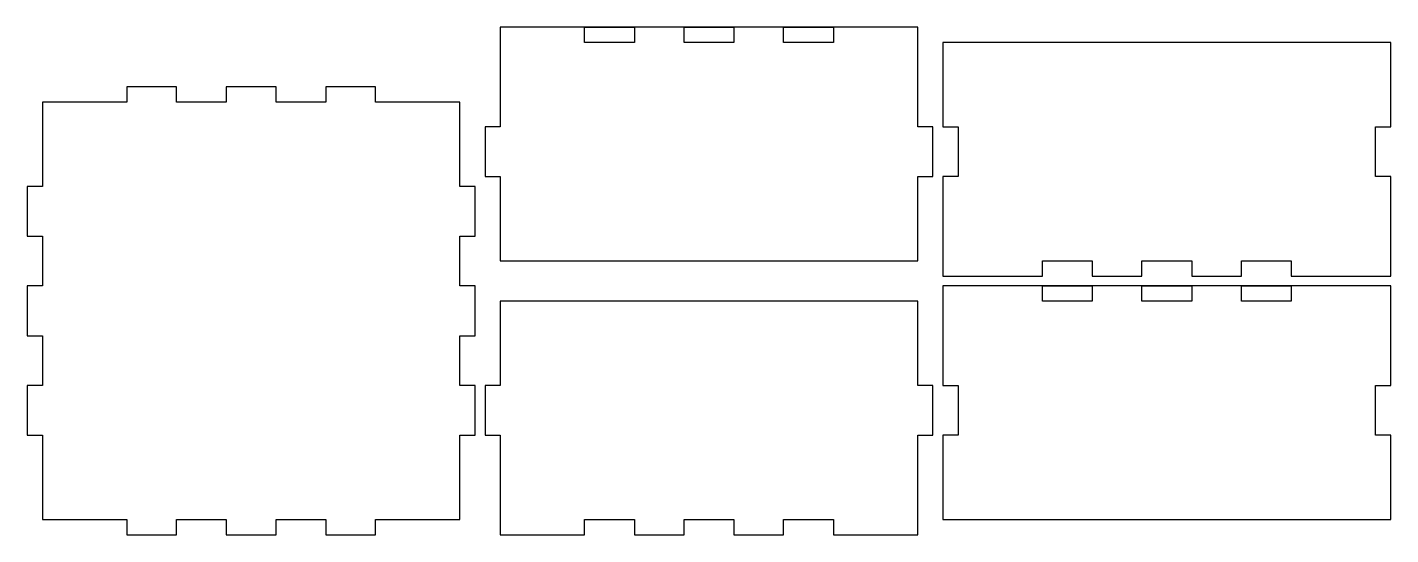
# Model space of a CAD drawing. Header units: metres. Extents: x 0 to 274, y 0 to 102.
import ezdxf

# ---------------------------------------------------------------- set-up
doc = ezdxf.new("R2010")
doc.units = ezdxf.units.M

msp = doc.modelspace()

# ---------------------------------------------------------------- linework, layer by layer
for p, q in [((178.95, 102), (95.05, 102)), ((95.05, 102), (95.05, 82)), ((112, 98.95), (112, 102)), ((112, 102), (122, 102)), ((122, 102), (122, 98.95)), ((132, 98.95), (132, 102)), ((132, 102), (142, 102)), ((142, 102), (142, 98.95)), ((152, 98.95), (152, 102)), ((152, 102), (162, 102)), ((162, 102), (162, 98.95)), ((178.95, 82), (178.95, 102)), ((122, 98.95), (112, 98.95)), ((142, 98.95), (132, 98.95)), ((162, 98.95), (152, 98.95)), ((274, 98.95), (184, 98.95)), ((184, 98.95), (184, 82)), ((274, 82), (274, 98.95)), ((30, 90), (20, 90)), ((20, 90), (20, 86.95)), ((30, 86.95), (30, 90)), ((50, 90), (40, 90)), ((40, 90), (40, 86.95)), ((50, 86.95), (50, 90)), ((70, 90), (60, 90)), ((60, 90), (60, 86.95)), ((70, 86.95), (70, 90)), ((20, 86.95), (3.04999, 86.95)), ((3.04999, 86.95), (3.04999, 70)), ((40, 86.95), (30, 86.95)), ((60, 86.95), (50, 86.95)), ((86.95, 86.95), (70, 86.95)), ((86.95, 70), (86.95, 86.95)), ((95.05, 82), (92, 82)), ((92, 82), (92, 72)), ((182, 82), (178.95, 82)), ((182, 72), (182, 82)), ((184, 82), (187.05, 82)), ((187.05, 82), (187.05, 72)), ((270.95, 72), (270.95, 82)), ((270.95, 82), (274, 82)), ((92, 72), (95.05, 72)), ((95.05, 72), (95.05, 55.05)), ((178.95, 72), (182, 72)), ((178.95, 55.05), (178.95, 72)), ((187.05, 72), (184, 72)), ((184, 72), (184, 52)), ((274, 72), (270.95, 72)), ((274, 52), (274, 72)), ((3.04999, 70), (0, 70)), ((0, 70), (0, 60)), ((90, 70), (86.95, 70)), ((90, 60), (90, 70)), ((0, 60), (3.04999, 60)), ((3.04999, 60), (3.04999, 50)), ((86.95, 50), (86.95, 60)), ((86.95, 60), (90, 60)), ((95.05, 55.05), (178.95, 55.05)), ((204, 55.05), (214, 55.05)), ((204, 52), (204, 55.05)), ((214, 55.05), (214, 52)), ((224, 52), (224, 55.05)), ((224, 55.05), (234, 55.05)), ((234, 55.05), (234, 52)), ((244, 52), (244, 55.05)), ((244, 55.05), (254, 55.05)), ((254, 55.05), (254, 52)), ((3.04999, 50), (0, 50)), ((0, 50), (0, 40)), ((90, 50), (86.95, 50)), ((90, 40), (90, 50)), ((184, 52), (204, 52)), ((274, 50), (184, 50)), ((184, 50), (184, 30)), ((204, 46.95), (204, 50)), ((204, 50), (214, 50)), ((214, 52), (224, 52)), ((214, 50), (214, 46.95)), ((224, 46.95), (224, 50)), ((224, 50), (234, 50)), ((234, 52), (244, 52)), ((234, 50), (234, 46.95)), ((244, 46.95), (244, 50)), ((244, 50), (254, 50)), ((254, 52), (274, 52)), ((254, 50), (254, 46.95)), ((274, 30), (274, 50)), ((178.95, 46.95), (95.05, 46.95)), ((95.05, 46.95), (95.05, 30)), ((178.95, 30), (178.95, 46.95)), ((214, 46.95), (204, 46.95)), ((234, 46.95), (224, 46.95)), ((254, 46.95), (244, 46.95)), ((0, 40), (3.04999, 40)), ((3.04999, 40), (3.04999, 30)), ((86.95, 30), (86.95, 40)), ((86.95, 40), (90, 40)), ((3.04999, 30), (0, 30)), ((0, 30), (0, 20)), ((90, 30), (86.95, 30)), ((90, 20), (90, 30)), ((95.05, 30), (92, 30)), ((92, 30), (92, 20)), ((182, 30), (178.95, 30)), ((182, 20), (182, 30)), ((184, 30), (187.05, 30)), ((187.05, 30), (187.05, 20)), ((270.95, 20), (270.95, 30)), ((270.95, 30), (274, 30)), ((0, 20), (3.04999, 20)), ((3.04999, 20), (3.04999, 3.04999)), ((86.95, 3.04999), (86.95, 20)), ((86.95, 20), (90, 20)), ((92, 20), (95.05, 20)), ((95.05, 20), (95.05, 0)), ((178.95, 0), (178.95, 20)), ((178.95, 20), (182, 20)), ((187.05, 20), (184, 20)), ((184, 20), (184, 3.04999)), ((274, 20), (270.95, 20)), ((274, 3.04999), (274, 20)), ((3.04999, 3.04999), (20, 3.04999)), ((20, 3.04999), (20, 0)), ((30, 0), (30, 3.04999)), ((30, 3.04999), (40, 3.04999)), ((40, 3.04999), (40, 0)), ((50, 0), (50, 3.04999)), ((50, 3.04999), (60, 3.04999)), ((60, 3.04999), (60, 0)), ((70, 0), (70, 3.04999)), ((70, 3.04999), (86.95, 3.04999)), ((112, 3.04999), (122, 3.04999)), ((112, 0), (112, 3.04999)), ((122, 3.04999), (122, 0)), ((132, 0), (132, 3.04999)), ((132, 3.04999), (142, 3.04999)), ((142, 3.04999), (142, 0)), ((152, 0), (152, 3.04999)), ((152, 3.04999), (162, 3.04999)), ((162, 3.04999), (162, 0)), ((184, 3.04999), (274, 3.04999)), ((20, 0), (30, 0)), ((40, 0), (50, 0)), ((60, 0), (70, 0)), ((95.05, 0), (112, 0)), ((122, 0), (132, 0)), ((142, 0), (152, 0)), ((162, 0), (178.95, 0))]:
    msp.add_line(p, q)

doc.saveas('drawing.dxf')
